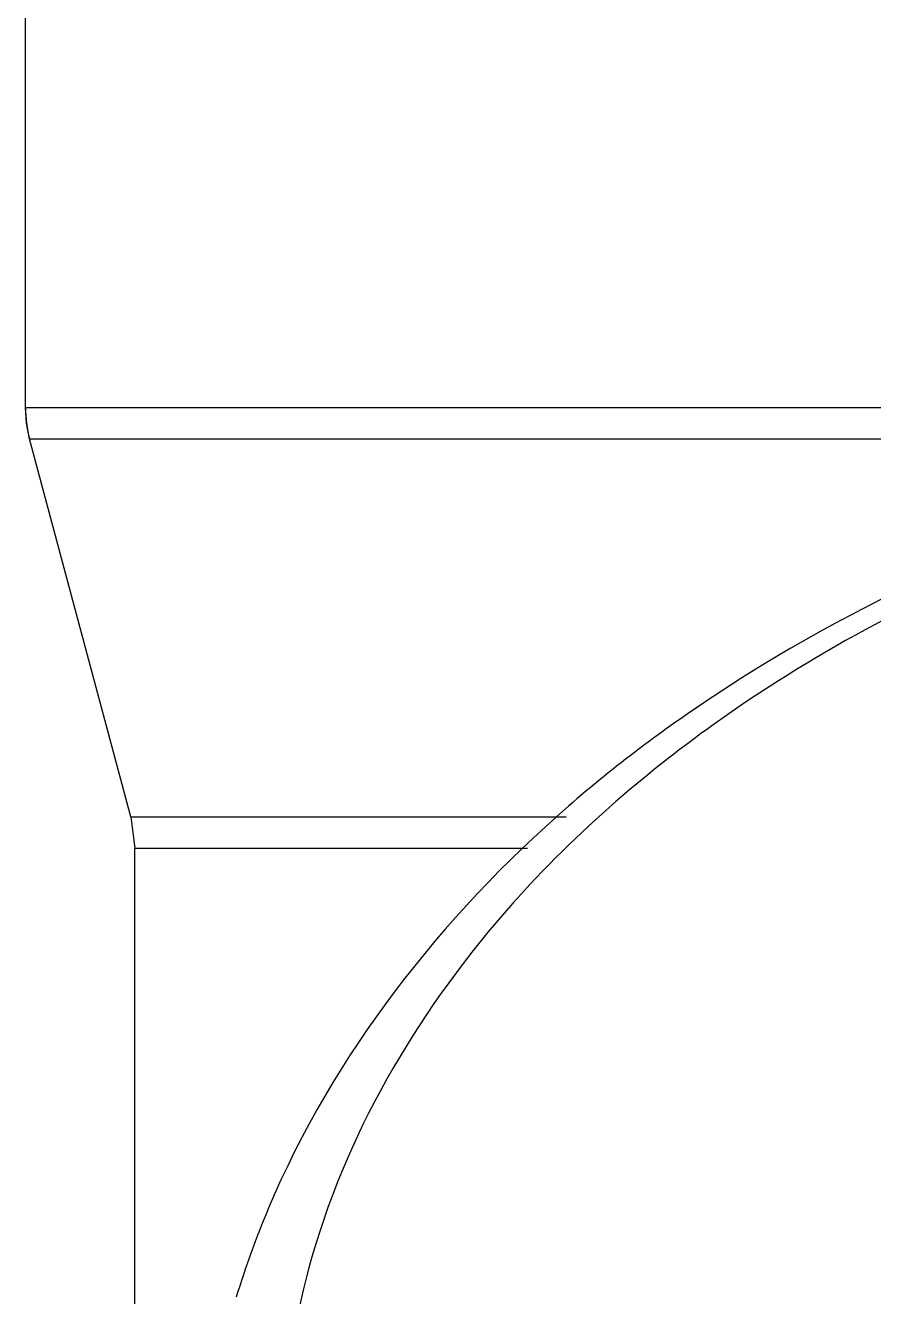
# Model space of a CAD drawing. Header units: millimetres. Extents: x 2513 to 2669, y 1505 to 1675.
# Drawn here: x 2525.59738 to 2525.61124, y 1506.32551 to 1506.34628 of the extents above; entities that cross this region are included whole.
import ezdxf

# ---------------------------------------------------------------- set-up
doc = ezdxf.new("R2010")
doc.units = ezdxf.units.MM

msp = doc.modelspace()

# ---------------------------------------------------------------- linework, layer by layer
at = {"linetype": 'Continuous'}
for p, q in [((2525.59738462487, 1506.340037183624), (2525.59738462487, 1506.372287119544)), ((2525.59738462487, 1506.340037183624), (2525.618634933896, 1506.340037183624)), ((2525.597401636632, 1506.339777634287), (2525.59738462487, 1506.340037183624)), ((2525.597452380843, 1506.339522525912), (2525.597401636632, 1506.339777634287)), ((2525.597452380843, 1506.339522525912), (2525.617716945342, 1506.339522525912)), ((2525.599106436702, 1506.333349505406), (2525.597452380843, 1506.339522525912)), ((2525.599106436702, 1506.333349505406), (2525.606218989569, 1506.333349505406)), ((2525.599106436685, 1506.333349505402), (2525.599174261103, 1506.332834592321)), ((2525.599174261103, 1506.332834592321), (2525.605589798181, 1506.332834592321)), ((2525.599174261103, 1506.322981365813), (2525.599174261103, 1506.332834592321))]:
    msp.add_line(p, q, dxfattribs=at)
for centre, radius, start, end in [((2525.599373109573, 1506.340037183624), 0.001988484703192619, 180, 194.9999999931027), ((2525.621172310125, 1506.317310899293), 0.02156828581536211, 125.0616659836961, 129.7667420230385), ((2525.615195009753, 1506.321117638721), 0.01501925464930379, 157.162488921348, 163.0319819900989)]:
    msp.add_arc(centre, radius, start, end, dxfattribs=at)
for points in [[(2525.613965841429, 1506.338041159545), (2525.612095745181, 1506.337325622799), (2525.610283796505, 1506.336417711423), (2525.608615371184, 1506.335310638814)], [(2525.613908279798, 1506.337722068371), (2525.6121088007, 1506.336996884354), (2525.610369592665, 1506.336080776616), (2525.608782241478, 1506.334965279825)]]:
    msp.add_open_spline(points, degree=3, dxfattribs=at)
for points, knots in [([(2525.608615371184, 1506.335310638814), (2525.607794239559, 1506.334765782344), (2525.604822051573, 1506.332532924529), (2525.602413727593, 1506.329468253855), (2525.601353125729, 1506.326946897412)], [0, 0, 0, 0, 0.2648506875, 1, 1, 1, 1]), ([(2525.607375862066, 1506.333889469013), (2525.606761017869, 1506.333377121086), (2525.604567789468, 1506.331328484556), (2525.602881435895, 1506.328688366724), (2525.602198521479, 1506.326593957361)], [0, 0, 0, 0, 0.2664875051, 1, 1, 1, 1]), ([(2525.60219850704, 1506.326593913077), (2525.60154454194, 1506.32458826339), (2525.601255962523, 1506.320035850869), (2525.604479230377, 1506.313726201332), (2525.610443736126, 1506.308901141384), (2525.615477832342, 1506.30699077893), (2525.618199500573, 1506.306341822047)], [0, 0, 0, 0, 0.2192631054, 0.4492243298, 0.7091871743000001, 1, 1, 1, 1])]:
    msp.add_open_spline(points, degree=3, knots=knots, dxfattribs=at)

doc.saveas('drawing.dxf')
